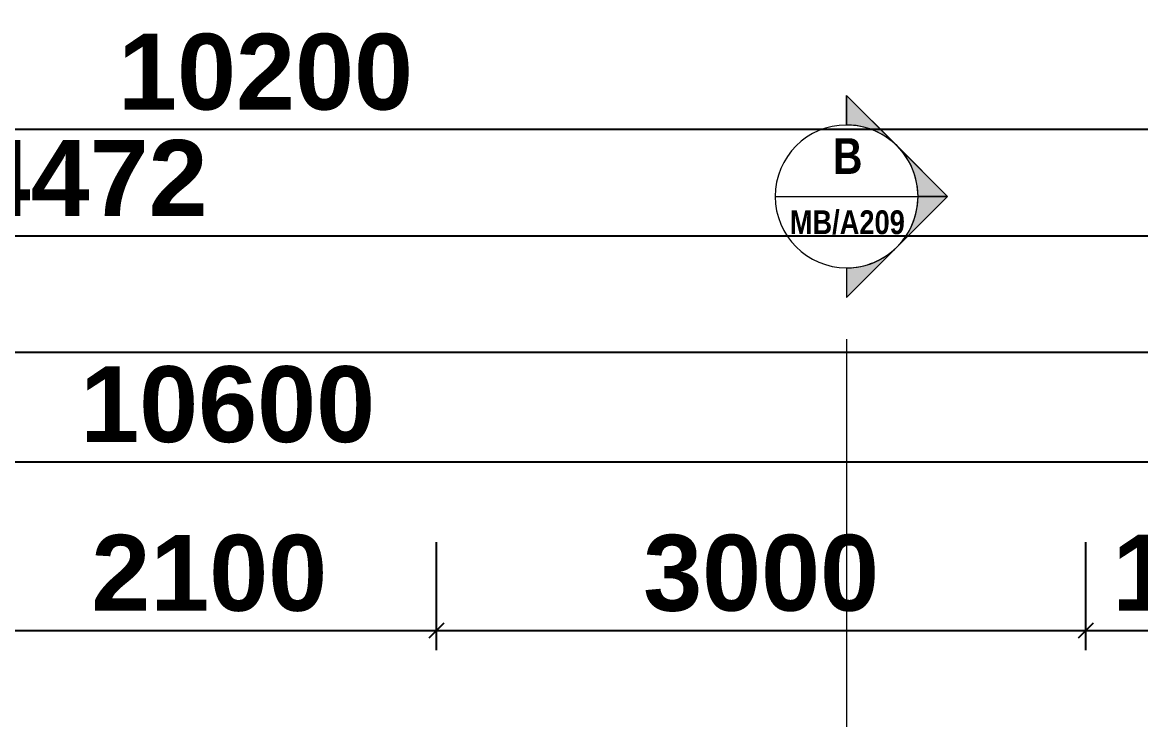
# Model space of a CAD drawing. Header units: inches. Extents: x 22 to 382261, y 22 to 371281.
# Drawn here: x 260572 to 265739, y 226696 to 229918 of the extents above; entities that cross this region are included whole.
import ezdxf

# ---------------------------------------------------------------- set-up
doc = ezdxf.new("R2010")
doc.units = ezdxf.units.IN
doc.header["$MEASUREMENT"] = 0
doc.layers.add('A-ANNO-DIMS', color=211, linetype='Continuous', lineweight=9)
doc.layers.add('G-ANNO-SYMB', color=111, linetype='Continuous', lineweight=9)
doc.styles.add('Arial Narrow_B', font='ARIALNB.TTF', dxfattribs={"height": 255})
doc.styles.add('Arial Narrow_B_1', font='ARIALNB.TTF', dxfattribs={"height": 170})
doc.styles.add('Arial_B', font='arialbd.ttf', dxfattribs={"height": 350.793651})
doc.dimstyles.new('2', dxfattribs={"dimscale": 304.8, "dimtxt": 346.888196, "dimasz": 0.221354, "dimexe": 1.338583, "dimexo": 0.0625, "dimgap": 0.278871, "dimtad": 1, "dimdec": 0, "dimzin": 0, "dimdsep": 46, "dimtxsty": 'Arial_B', "dimblk1": 'OBLIQUE', "dimblk2": 'OBLIQUE', "dimsah": 1, "dimcen": 0.09, "dimdle": 0.557743, "dimazin": 0, "dimtfac": 1, "dimtdec": 4, "dimtix": 1, "dimtmove": 0, "dimatfit": 3, "dimfxl": 0.557743, "dimfxlon": 1, "dimtvp": 1, "dimtolj": 1, "dimtzin": 0, "dimarcsym": 2})

# ---------------------------------------------------------------- blocks, each defined once
blk = doc.blocks.new('_Oblique')
at = {"color": 0, "linetype": 'ByBlock', "lineweight": -2}
blk.add_line((-0.5, -0.5), (0.5, 0.5), dxfattribs=at)
blk = doc.blocks.new('*D4106')
at = {"layer": 'A-ANNO-DIMS', "color": 0, "lineweight": -2, "transparency": 16777216}
for p, q in [((256220.3, 227795.9), (256220.3, 228294.8)), ((266820.7, 227795.9), (266820.7, 228294.8)), ((256050.3, 227886.8), (266990.7, 227886.8))]:
    blk.add_line(p, q, dxfattribs=at)
at = {"layer": 'Defpoints', "color": 0, "transparency": 16777216}
for p in [(266820.7, 227886.8), (256220.3, 227776.8), (266820.7, 227776.8)]:
    blk.add_point(p, dxfattribs=at)
at = {"layer": 'A-ANNO-DIMS', "color": 0, "lineweight": -2, "transparency": 16777216, "xscale": 67.46874999999999, "yscale": 67.46874999999999, "zscale": 67.46874999999999, "rotation": 180}
blk.add_blockref('_Oblique', (256220.3, 227886.8), dxfattribs=at)
at = {"layer": 'A-ANNO-DIMS', "color": 0, "lineweight": -2, "transparency": 16777216, "xscale": 67.46874999999999, "yscale": 67.46874999999999, "zscale": 67.46874999999999}
blk.add_blockref('_Oblique', (266820.7, 227886.8), dxfattribs=at)
at = {"layer": 'A-ANNO-DIMS', "color": 0, "transparency": 16777216, "insert": (261520.5, 228151), "char_height": 350.79, "width": 1026.089, "attachment_point": 5, "style": 'Arial_B'}
blk.add_mtext('\\A1;10600', dxfattribs=at)
blk = doc.blocks.new('*D4110')
at = {"layer": 'A-ANNO-DIMS', "color": 0, "lineweight": -2, "transparency": 16777216}
for p, q in [((256220.3, 228302.6), (256220.3, 228801.5)), ((277982.4, 228302.6), (277982.4, 228801.5)), ((256050.3, 228393.5), (278152.4, 228393.5))]:
    blk.add_line(p, q, dxfattribs=at)
at = {"layer": 'Defpoints', "color": 0, "transparency": 16777216}
for p in [(277982.4, 228393.5), (256220.3, 228283.5), (277982.4, 228283.5)]:
    blk.add_point(p, dxfattribs=at)
at = {"layer": 'A-ANNO-DIMS', "color": 0, "lineweight": -2, "transparency": 16777216, "xscale": 67.46874999999999, "yscale": 67.46874999999999, "zscale": 67.46874999999999, "rotation": 180}
blk.add_blockref('_Oblique', (256220.3, 228393.5), dxfattribs=at)
at = {"layer": 'A-ANNO-DIMS', "color": 0, "lineweight": -2, "transparency": 16777216, "xscale": 67.46874999999999, "yscale": 67.46874999999999, "zscale": 67.46874999999999}
blk.add_blockref('_Oblique', (277982.4, 228393.5), dxfattribs=at)
at = {"layer": 'A-ANNO-DIMS', "color": 0, "transparency": 16777216, "insert": (267101.3, 228657.6), "char_height": 350.79, "width": 1026.089, "attachment_point": 5, "style": 'Arial_B'}
blk.add_mtext('\\A1;21762', dxfattribs=at)
blk = doc.blocks.new('*D4113')
at = {"layer": 'A-ANNO-DIMS', "color": 0, "lineweight": -2, "transparency": 16777216}
for p, q in [((260385.3, 227016.6), (260385.3, 227515.6)), ((262485.3, 227016.6), (262485.3, 227515.6)), ((260215.3, 227107.6), (262655.3, 227107.6))]:
    blk.add_line(p, q, dxfattribs=at)
at = {"layer": 'Defpoints', "color": 0, "transparency": 16777216}
for p in [(262485.3, 227107.6), (260385.3, 226997.6), (262485.3, 226997.6)]:
    blk.add_point(p, dxfattribs=at)
at = {"layer": 'A-ANNO-DIMS', "color": 0, "lineweight": -2, "transparency": 16777216, "xscale": 67.46874999999999, "yscale": 67.46874999999999, "zscale": 67.46874999999999, "rotation": 180}
blk.add_blockref('_Oblique', (260385.3, 227107.6), dxfattribs=at)
at = {"layer": 'A-ANNO-DIMS', "color": 0, "lineweight": -2, "transparency": 16777216, "xscale": 67.46874999999999, "yscale": 67.46874999999999, "zscale": 67.46874999999999}
blk.add_blockref('_Oblique', (262485.3, 227107.6), dxfattribs=at)
at = {"layer": 'A-ANNO-DIMS', "color": 0, "transparency": 16777216, "insert": (261435.3, 227371.7), "char_height": 350.79, "width": 820.872, "attachment_point": 5, "style": 'Arial_B'}
blk.add_mtext('\\A1;2100', dxfattribs=at)
blk = doc.blocks.new('*D4114')
at = {"layer": 'A-ANNO-DIMS', "color": 0, "lineweight": -2, "transparency": 16777216}
for p, q in [((262485.3, 227016.6), (262485.3, 227515.6)), ((265485.3, 227016.6), (265485.3, 227515.6)), ((262315.3, 227107.6), (265655.3, 227107.6))]:
    blk.add_line(p, q, dxfattribs=at)
at = {"layer": 'Defpoints', "color": 0, "transparency": 16777216}
for p in [(265485.3, 227107.6), (262485.3, 226997.6), (265485.3, 226997.6)]:
    blk.add_point(p, dxfattribs=at)
at = {"layer": 'A-ANNO-DIMS', "color": 0, "lineweight": -2, "transparency": 16777216, "xscale": 67.46874999999999, "yscale": 67.46874999999999, "zscale": 67.46874999999999, "rotation": 180}
blk.add_blockref('_Oblique', (262485.3, 227107.6), dxfattribs=at)
at = {"layer": 'A-ANNO-DIMS', "color": 0, "lineweight": -2, "transparency": 16777216, "xscale": 67.46874999999999, "yscale": 67.46874999999999, "zscale": 67.46874999999999}
blk.add_blockref('_Oblique', (265485.3, 227107.6), dxfattribs=at)
at = {"layer": 'A-ANNO-DIMS', "color": 0, "transparency": 16777216, "insert": (263985.3, 227371.7), "char_height": 350.79, "width": 820.872, "attachment_point": 5, "style": 'Arial_B'}
blk.add_mtext('\\A1;3000', dxfattribs=at)
blk = doc.blocks.new('*D4115')
at = {"layer": 'A-ANNO-DIMS', "color": 0, "lineweight": -2, "transparency": 16777216}
for p, q in [((265485.3, 227016.6), (265485.3, 227515.6)), ((266820.7, 227198.5), (266820.7, 226699.6)), ((265315.3, 227107.6), (266990.7, 227107.6))]:
    blk.add_line(p, q, dxfattribs=at)
at = {"layer": 'Defpoints', "color": 0, "transparency": 16777216}
for p in [(266820.7, 227217.6), (266820.7, 227107.6), (265485.3, 226997.6)]:
    blk.add_point(p, dxfattribs=at)
at = {"layer": 'A-ANNO-DIMS', "color": 0, "lineweight": -2, "transparency": 16777216, "xscale": 67.46874999999999, "yscale": 67.46874999999999, "zscale": 67.46874999999999, "rotation": 180}
blk.add_blockref('_Oblique', (265485.3, 227107.6), dxfattribs=at)
at = {"layer": 'A-ANNO-DIMS', "color": 0, "lineweight": -2, "transparency": 16777216, "xscale": 67.46874999999999, "yscale": 67.46874999999999, "zscale": 67.46874999999999}
blk.add_blockref('_Oblique', (266820.7, 227107.6), dxfattribs=at)
at = {"layer": 'A-ANNO-DIMS', "color": 0, "transparency": 16777216, "insert": (266153, 227371.7), "char_height": 350.79, "width": 820.872, "attachment_point": 5, "style": 'Arial_B'}
blk.add_mtext('\\A1;1335', dxfattribs=at)
blk = doc.blocks.new('*D4224')
at = {"layer": 'A-ANNO-DIMS', "color": 0, "lineweight": -2, "transparency": 16777216}
for p, q in [((256595.3, 229332.5), (256595.3, 229831.5)), ((266795.3, 229332.5), (266795.3, 229831.5)), ((256425.3, 229423.5), (266965.3, 229423.5))]:
    blk.add_line(p, q, dxfattribs=at)
at = {"layer": 'Defpoints', "color": 0, "transparency": 16777216}
for p in [(266795.3, 229423.5), (256595.3, 229313.5), (266795.3, 229313.5)]:
    blk.add_point(p, dxfattribs=at)
at = {"layer": 'A-ANNO-DIMS', "color": 0, "lineweight": -2, "transparency": 16777216, "xscale": 67.46874999999999, "yscale": 67.46874999999999, "zscale": 67.46874999999999, "rotation": 180}
blk.add_blockref('_Oblique', (256595.3, 229423.5), dxfattribs=at)
at = {"layer": 'A-ANNO-DIMS', "color": 0, "lineweight": -2, "transparency": 16777216, "xscale": 67.46874999999999, "yscale": 67.46874999999999, "zscale": 67.46874999999999}
blk.add_blockref('_Oblique', (266795.3, 229423.5), dxfattribs=at)
at = {"layer": 'A-ANNO-DIMS', "color": 0, "transparency": 16777216, "insert": (261695.3, 229687.6), "char_height": 350.79, "width": 1026.089, "attachment_point": 5, "style": 'Arial_B'}
blk.add_mtext('\\A1;10200', dxfattribs=at)
blk = doc.blocks.new('*D4245')
at = {"layer": 'A-ANNO-DIMS', "color": 0, "lineweight": -2, "transparency": 16777216}
for p, q in [((243510.3, 228840.8), (243510.3, 229339.8)), ((277982.4, 228840.8), (277982.4, 229339.8)), ((243340.3, 228931.8), (278152.4, 228931.8))]:
    blk.add_line(p, q, dxfattribs=at)
at = {"layer": 'Defpoints', "color": 0, "transparency": 16777216}
for p in [(277982.4, 228931.8), (243510.3, 228821.8), (277982.4, 228821.8)]:
    blk.add_point(p, dxfattribs=at)
at = {"layer": 'A-ANNO-DIMS', "color": 0, "lineweight": -2, "transparency": 16777216, "xscale": 67.46874999999999, "yscale": 67.46874999999999, "zscale": 67.46874999999999, "rotation": 180}
blk.add_blockref('_Oblique', (243510.3, 228931.8), dxfattribs=at)
at = {"layer": 'A-ANNO-DIMS', "color": 0, "lineweight": -2, "transparency": 16777216, "xscale": 67.46874999999999, "yscale": 67.46874999999999, "zscale": 67.46874999999999}
blk.add_blockref('_Oblique', (277982.4, 228931.8), dxfattribs=at)
at = {"layer": 'A-ANNO-DIMS', "color": 0, "transparency": 16777216, "insert": (260746.3, 229195.9), "char_height": 350.79, "width": 1026.089, "attachment_point": 5, "style": 'Arial_B'}
blk.add_mtext('\\A1;34472', dxfattribs=at)
blk = doc.blocks.new('Section - M_Section Head - Filled 2-912447-02-FIRST FLOOR DIM - PART B')
at = {"layer": 'G-ANNO-SYMB'}
h = blk.add_hatch(color=256, dxfattribs=at)
edge = h.paths.add_edge_path()
edge.add_line((-6, 4.243), (-6, 3))
edge.add_arc((-6, 0), 3, 90, 135)
edge.add_line((-8.121, 2.121), (-6, 4.243))
h = blk.add_hatch(color=256, dxfattribs=at)
edge = h.paths.add_edge_path()
edge.add_line((-6, 4.243), (-3.879, 2.121))
edge.add_arc((-6, 0), 3, 45, 90)
edge.add_line((-6, 3), (-6, 4.243))
h = blk.add_hatch(color=256, dxfattribs=at)
edge = h.paths.add_edge_path()
edge.add_line((-10.243, 0), (-8.121, 2.121))
edge.add_arc((-6, 0), 3, 135, 180)
edge.add_line((-9, 0), (-10.243, 0))
h = blk.add_hatch(color=256, dxfattribs=at)
edge = h.paths.add_edge_path()
edge.add_line((-1.757, 0), (-3, 0))
edge.add_arc((-6, 0), 3, 360, 405)
edge.add_line((-3.879, 2.121), (-1.757, 0))
for p, q in [((-6, 4.243), (-10.243, 0)), ((-6, 4.243), (-8.121, 2.121)), ((-6, 3), (-6, 4.243)), ((-6, 4.243), (-6, 3)), ((-3.879, 2.121), (-6, 4.243)), ((-6, 4.243), (-1.757, 0)), ((-8.121, 2.121), (-10.243, 0)), ((-1.757, 0), (-3.879, 2.121)), ((-10.243, 0), (-9, 0)), ((-3, 0), (-1.757, 0)), ((-9, 0), (-10.243, 0)), ((-3, 0), (-1.757, 0))]:
    blk.add_line(p, q, dxfattribs=at)
for start, end in [(360, 180), (90, 135), (45, 90), (135, 180), (360, 45), (180, 360)]:
    blk.add_arc((-6, 0), 3, start, end, dxfattribs=at)

msp = doc.modelspace()

# ---------------------------------------------------------------- linework, layer by layer
at = {"layer": 'G-ANNO-SYMB'}
for p, q in [((264050.1, 229113.5), (264710.1, 229113.5)), ((264380.1, 228453.5), (264380.1, 207240.6))]:
    msp.add_line(p, q, dxfattribs=at)

# ---------------------------------------------------------------- block references
at = {"layer": 'G-ANNO-SYMB', "xscale": 110, "yscale": 110, "zscale": 110, "rotation": 269.9999999999995}
msp.add_blockref('Section - M_Section Head - Filled 2-912447-02-FIRST FLOOR DIM - PART B', (264380.1, 228453.5), dxfattribs=at)

# ---------------------------------------------------------------- texts
at = {"layer": 'G-ANNO-SYMB', "attachment_point": 1}
for s, insert, char_height, width, style in [('\\fArial Narrow|b1|i0|c0|p34|;B', (264316.9, 229382.6), 165, 167.553, 'Arial Narrow_B'), ('MB/A209', (264117.3, 229049.2), 110, 652.574, 'Arial Narrow_B_1')]:
    msp.add_mtext(s, dxfattribs=dict(at, insert=insert, char_height=char_height, width=width, style=style))

# ---------------------------------------------------------------- dimensions: what is measured, and where the dimension line sits
at = {"layer": 'A-ANNO-DIMS'}
for base, p1, p2, override, picture, middle in [((266795.3, 229423.5), (256595.3, 229313.5), (266795.3, 229313.5), {"dimpost": '<>', "dimfxl": 10200}, '*D4224', (261695.3, 229687.6)), ((277982.4, 228931.8), (243510.3, 228821.8), (277982.4, 228821.8), {"dimpost": '<>', "dimfxl": 34472.1}, '*D4245', (260746.3, 229195.9)), ((277982.4, 228393.5), (256220.3, 228283.5), (277982.4, 228283.5), {"dimpost": '<>', "dimfxl": 21762.1}, '*D4110', (267101.3, 228657.6)), ((266820.7, 227886.8), (256220.3, 227776.8), (266820.7, 227776.8), {"dimpost": '<>', "dimfxl": 10600.4}, '*D4106', (261520.5, 228151)), ((262485.3, 227107.6), (260385.3, 226997.6), (262485.3, 226997.6), {"dimpost": '<>', "dimfxl": 2100}, '*D4113', (261435.3, 227371.7)), ((265485.3, 227107.6), (262485.3, 226997.6), (265485.3, 226997.6), {"dimpost": '<>', "dimfxl": 3000}, '*D4114', (263985.3, 227371.7)), ((266820.7, 227107.6), (265485.3, 226997.6), (266820.7, 227217.6), {"dimpost": '<>', "dimfxl": 1353.400591}, '*D4115', (266153, 227371.7))]:
    dim = msp.add_linear_dim(base=base, p1=p1, p2=p2, dimstyle='2', override=override, dxfattribs=at)
    dim.commit()
    dim.dimension.update_dxf_attribs({"geometry": picture, "text_midpoint": middle})

doc.saveas('drawing.dxf')
